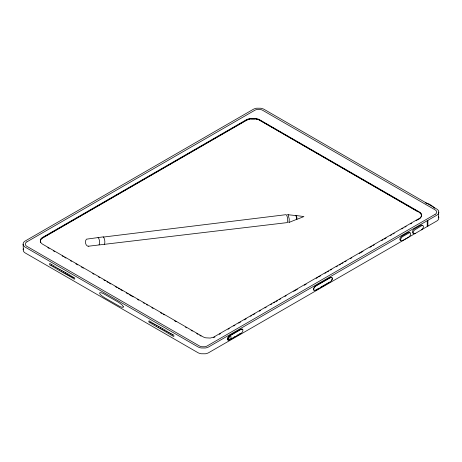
<?xml version="1.0" encoding="UTF-8"?>
<svg xmlns="http://www.w3.org/2000/svg" width="462" height="462" viewBox="0 0 462 462"><rect width="100%" height="100%" fill="white"/><g stroke="black" fill="none" stroke-linecap="round" stroke-linejoin="round"><path stroke-width="0.69" d="M296.107 216.245L296.234 215.535L303.915 216.568L296.847 219.358L296.327 218.151M23.1 244.103L23.343 242.943A7.536 4.349 0 0 1 25.306 240.945L253.245 109.35A7.536 4.349 0 0 1 256.705 108.212L260.73 108.241A8.016 4.632 0 0 1 264.241 109.425L436.555 208.911A8.016 4.632 0 0 1 438.611 210.938L438.657 219.057A7.536 4.349 0 0 1 436.694 221.055L208.755 352.65A7.536 4.349 0 0 1 205.295 353.788L201.27 353.759A8.016 4.632 0 0 1 197.759 352.575L25.445 253.089A8.016 4.632 0 0 1 23.389 251.062L23.1 244.103L23.389 245.27A8.016 4.632 0 0 0 25.445 247.291L197.759 346.777A8.016 4.632 0 0 0 201.27 347.967L205.295 347.996A7.536 4.349 0 0 0 208.755 346.858L436.688 215.257A7.536 4.349 0 0 0 438.657 213.259L438.9 212.104M23.1 249.896L23.343 248.741M40.269 241.256L40.535 239.98A8.293 4.787 0 0 1 42.7 237.78L246.142 120.328A9.604 5.544 0 0 1 250.121 118.948L255.948 118.953A10.21 5.896 0 0 1 259.118 119.901L419.196 212.318A8.403 4.851 0 0 1 421.153 214.085L421.639 215.604M295.847 215.933C296.523 215.217 296.962 218.549 296.575 219.392L289.102 222.378L288.698 222.072M296.419 218.203L296.419 217.533M421.615 215.714L420.333 217.81L213.629 337.144L210.256 338.063L205.786 337.826A8.293 4.787 0 0 1 202.928 336.746L42.851 244.329A8.818 5.094 0 0 1 40.587 242.1L40.356 241.464M40.327 240.766L40.535 240.136A8.293 4.787 0 0 1 41.361 238.952M332.195 279.008L331.52 280.353M98.042 237.711C99.428 237.93 100.375 244.519 98.995 244.652M103.269 237.081L286.209 214.651C287.699 216.661 287.988 220.074 287.474 222.574L88.64 246.194M287.693 214.703L296.05 215.581M289.102 222.378L289.247 219.017L288.022 214.478M296.847 219.358L296.847 217.232L296.234 215.535M57.496 268.399L57.975 268.226A1.53 0.884 60 0 1 58.657 268.613L59.142 269.34A0.843 0.485 60 0 1 59.148 269.981L58.668 270.16A1.53 0.884 60 0 1 57.987 269.768L57.502 269.04A0.843 0.485 60 0 1 57.496 268.399M420.333 218.243L421.615 216.147L421.153 213.652A8.403 4.851 0 0 0 419.196 211.885L259.118 119.467A10.21 5.896 0 0 0 255.948 118.52L250.121 118.515A9.604 5.544 0 0 0 246.142 119.889L42.7 237.347A8.293 4.787 0 0 0 40.535 239.547L40.587 242.533M421.39 229.885L422.447 229.002L423.435 227.206L423.435 226.155L422.886 225.56L421.39 225.831L414.2 230.255L413.213 232.051L413.213 233.102L413.761 233.697L415.251 233.431M26.888 241.857L254.828 110.262A5.394 3.113 0 0 1 257.305 109.448L260.187 109.465A5.74 3.315 0 0 1 262.693 110.32L435.013 209.806A5.74 3.315 0 0 1 436.486 211.255L436.521 212.918A5.394 3.113 0 0 1 435.112 214.345M41.973 238.415A8.293 4.787 0 0 1 42.7 237.936L246.142 120.484A9.604 5.544 0 0 1 250.121 119.104M213.629 337.583L214.934 336.983M219.306 334.303L220.559 333.581M228.055 329.25L229.308 328.528M233.68 326.005L234.927 325.283M238.681 323.117L240.552 322.037M244.306 319.871L246.177 318.786M250.554 316.262L251.802 315.54M253.055 314.818L254.926 313.738M259.303 311.209L260.551 310.487M264.928 307.963L266.176 307.242M270.553 304.718L271.8 303.996M273.677 302.91L274.925 302.188M276.178 301.472L277.425 300.75M279.302 299.665L280.55 298.943M284.927 296.419L286.174 295.697M293.676 291.366L297.424 289.2M304.296 285.233L306.173 284.153M316.17 278.378L317.423 277.656M318.67 276.934L320.547 275.854M324.919 273.325L326.172 272.603M327.419 271.881L328.673 271.159M330.544 270.079L331.797 269.358M336.169 266.834L337.422 266.112M339.293 265.026L340.546 264.304M341.793 263.583L343.041 262.866M344.918 261.781L346.171 261.059M350.543 258.535L351.79 257.813M359.292 253.482L363.04 251.316M369.918 247.349L371.789 246.269M373.042 245.547L374.289 244.825M381.791 240.494L383.038 239.772M384.292 239.05L386.163 237.97M390.54 235.441L391.788 234.719M393.041 233.997L394.288 233.275M401.79 228.95L403.037 228.228M404.914 227.142L406.162 226.42M410.539 223.897L411.786 223.175M416.164 220.651L417.411 219.929M419.756 218.572L418.035 219.721M435.112 214.345L207.172 345.946A5.394 3.113 0 0 1 204.695 346.76L201.813 346.737A5.74 3.315 0 0 1 199.307 345.888L26.987 246.402A5.74 3.315 0 0 1 25.514 244.952L25.479 243.289A5.394 3.113 0 0 1 26.888 241.857M231.323 338.646L232.553 337.941M233.784 337.231L235.014 336.521M236.856 335.452L238.086 334.748M239.316 334.038L240.54 333.327M319.144 288.126L315.373 290.228M320.385 287.41L329.677 282.045M229.481 339.714L227.985 339.98M413.813 233.166L412.866 233.183L412.254 232.103L412.872 230.313L413.819 229.244L421.049 225.069L421.997 225.046L422.545 225.641M425.381 202.853C428.8 203.338 432.317 205.734 434.736 208.247M251.264 118.942L254.793 118.948M331.768 277.477L329.926 277.916L316.297 285.782C314.934 286.665 312.993 288.583 314.039 290.286M104.424 244.294C105.342 242.388 104.707 238.646 103.401 236.85L86.481 239.166C84.742 240.945 85.274 244.802 87.416 246.055L88.814 246.211M242.388 329.204L240.893 329.475L229.291 336.244L227.795 338.536L228.003 339.957M400.802 240.471L399.821 239.807L399.821 238.756L401.316 236.463L407.998 232.536L409.055 232.201L409.829 232.496M417.954 211.758L259.118 119.901M47.829 247.638L49.076 248.36M53.436 250.878L54.683 251.594M62.156 255.913L63.404 256.629M64.651 257.351L65.893 258.067M70.253 260.585L71.5 261.307M75.86 263.819L77.731 264.899M81.468 267.059L83.333 268.139M92.677 273.533L93.925 274.249M98.285 276.767L99.526 277.489M103.886 280.007L105.134 280.723M107.005 281.803L108.247 282.525M109.494 283.241L110.741 283.963M115.102 286.475L116.967 287.555M118.214 288.276L119.462 288.993M120.709 289.714L122.574 290.794M126.311 292.948L128.182 294.028M129.429 294.75L133.166 296.904M137.526 299.422L138.767 300.144M143.128 302.662L144.375 303.378M146.246 304.458L147.488 305.18M151.848 307.692L153.095 308.414M160.568 312.728L161.815 313.45M163.063 314.166L164.31 314.888M174.272 320.64L176.143 321.719M185.487 327.113L186.729 327.835M191.089 330.347L192.336 331.069M196.697 333.587L197.944 334.303M199.809 335.383L201.057 336.105M331.935 277.541L332.288 278.407M242.377 329.227L242.585 329.597M438.611 216.73L438.9 217.897M296.54 216.84L296.627 217.163M296.575 217.267L296.685 218.255L296.373 217.134M427.876 220.351L427.876 226.143M427.24 220.715L427.24 226.507M419.998 213.005A8.403 4.851 0 0 1 421.153 214.241M255.948 119.109A10.21 5.896 0 0 1 257.068 119.352M228.551 338.363L228.759 339.177C230.047 339.674 231.658 337.676 230.908 336.521L229.73 336.665L228.551 338.363M227.443 338.334L227.65 339.749L228.777 340.251L229.833 339.917L241.441 333.142L242.729 331.456L242.937 329.799L242.036 329.002L240.54 329.273L229.487 335.655L227.991 337.11L227.443 338.334M400.635 239.229L400.843 240.644L402.125 240.852L408.812 237.064L410.643 234.991L410.643 232.963L409.361 232.761L402.679 236.55L401.622 237.433L400.635 239.229M332.53 278.546L331.768 280.498L329.926 282.184L316.291 290.055L314.992 290.523L313.79 290.148C312.745 288.438 314.686 286.521 316.054 285.643L330.353 277.46L331.52 277.333L332.53 278.546M123.406 306.866L123.239 307.224L121.98 307.288L119.802 306.485L104.418 297.667L100.982 295.166L99.728 293.647L99.734 292.741L100.993 292.677L103.17 293.48L118.538 302.292L121.98 304.799L123.406 306.866M49.832 263.785L49.717 263.906A0.843 0.485 60 0 0 49.717 264.547L50.202 265.275A1.53 0.884 60 0 0 50.884 265.662L51.363 265.488A0.843 0.485 60 0 0 51.357 264.847L50.878 264.12A1.53 0.884 60 0 0 50.196 263.733L49.832 263.785M51.773 264.911L51.663 265.032A0.843 0.485 60 0 0 51.663 265.667L52.148 266.395A1.53 0.884 60 0 0 52.83 266.788L53.309 266.609A0.843 0.485 60 0 0 53.303 265.973L52.824 265.246A1.53 0.884 60 0 0 52.142 264.853L51.773 264.911M53.719 266.031L53.604 266.152A0.843 0.485 60 0 0 53.609 266.793L54.094 267.521A1.53 0.884 60 0 0 54.776 267.908L55.255 267.735A0.843 0.485 60 0 0 55.249 267.094L54.764 266.366A1.53 0.884 60 0 0 54.083 265.979L53.719 266.031M55.665 267.157L55.55 267.279A0.843 0.485 60 0 0 55.556 267.914L56.041 268.641A1.53 0.884 60 0 0 56.722 269.034L57.201 268.855A0.843 0.485 60 0 0 57.196 268.22L56.711 267.492A1.53 0.884 60 0 0 56.029 267.1L55.665 267.157M59.558 269.404L59.442 269.525A0.843 0.485 60 0 0 59.448 270.16L59.933 270.888A1.53 0.884 60 0 0 60.614 271.281L61.094 271.107A0.843 0.485 60 0 0 61.088 270.466L60.603 269.739A1.53 0.884 60 0 0 59.921 269.346L59.558 269.404M61.504 270.524L61.388 270.645A0.843 0.485 60 0 0 61.394 271.286L61.873 272.014A1.53 0.884 60 0 0 62.555 272.407L63.034 272.228A0.843 0.485 60 0 0 63.034 271.587L62.549 270.859A1.53 0.884 60 0 0 61.868 270.472L61.504 270.524M63.45 271.65L63.334 271.772A0.843 0.485 60 0 0 63.34 272.407L63.82 273.134A1.53 0.884 60 0 0 64.501 273.527L64.98 273.354A0.843 0.485 60 0 0 64.98 272.713L64.495 271.985A1.53 0.884 60 0 0 63.814 271.592L63.45 271.65M65.396 272.771L65.281 272.892A0.843 0.485 60 0 0 65.281 273.533L65.766 274.261A1.53 0.884 60 0 0 66.447 274.653L66.926 274.474A0.843 0.485 60 0 0 66.926 273.833L66.441 273.106A1.53 0.884 60 0 0 65.76 272.719L65.396 272.771M67.342 273.897L67.227 274.018A0.843 0.485 60 0 0 67.227 274.653L67.712 275.381A1.53 0.884 60 0 0 68.393 275.774L68.873 275.6A0.843 0.485 60 0 0 68.873 274.959L68.388 274.232A1.53 0.884 60 0 0 67.706 273.839L67.342 273.897M69.288 275.017L69.173 275.138A0.843 0.485 60 0 0 69.173 275.779L69.658 276.507A1.53 0.884 60 0 0 70.34 276.9L70.819 276.721A0.843 0.485 60 0 0 70.813 276.08L70.334 275.352A1.53 0.884 60 0 0 69.652 274.965L69.288 275.017M71.235 276.143L71.119 276.264A0.843 0.485 60 0 0 71.119 276.9L71.604 277.633A1.53 0.884 60 0 0 72.286 278.02L72.765 277.847A0.843 0.485 60 0 0 72.759 277.206L72.28 276.478A1.53 0.884 60 0 0 71.598 276.085L71.235 276.143M73.175 277.264L73.06 277.385A0.843 0.485 60 0 0 73.065 278.026L73.55 278.753A1.53 0.884 60 0 0 74.232 279.146L74.711 278.967A0.843 0.485 60 0 0 74.705 278.326L74.22 277.598A1.53 0.884 60 0 0 73.539 277.212L73.175 277.264M149.03 321.055L148.914 321.177A0.843 0.485 60 0 0 148.914 321.818L149.399 322.545A1.53 0.884 60 0 0 150.081 322.938L150.56 322.759A0.843 0.485 60 0 0 150.554 322.118L150.075 321.39A1.53 0.884 60 0 0 149.393 321.003L149.03 321.055M150.97 322.181L150.86 322.303A0.843 0.485 60 0 0 150.86 322.938L151.345 323.666A1.53 0.884 60 0 0 152.027 324.058L152.506 323.885A0.843 0.485 60 0 0 152.5 323.244L152.021 322.516A1.53 0.884 60 0 0 151.34 322.124L150.97 322.181M152.916 323.302L152.801 323.423A0.843 0.485 60 0 0 152.807 324.064L153.292 324.792A1.53 0.884 60 0 0 153.973 325.184L154.452 325.005A0.843 0.485 60 0 0 154.447 324.364L153.962 323.637A1.53 0.884 60 0 0 153.28 323.25L152.916 323.302M154.862 324.428L154.747 324.549A0.843 0.485 60 0 0 154.753 325.184L155.238 325.912A1.53 0.884 60 0 0 155.919 326.305L156.399 326.132A0.843 0.485 60 0 0 156.393 325.491L155.908 324.763A1.53 0.884 60 0 0 155.226 324.37L154.862 324.428M156.809 325.548L156.693 325.67A0.843 0.485 60 0 0 156.699 326.311L157.184 327.038A1.53 0.884 60 0 0 157.865 327.431L158.345 327.252A0.843 0.485 60 0 0 158.339 326.611L157.854 325.883A1.53 0.884 60 0 0 157.172 325.496L156.809 325.548M158.755 326.674L158.639 326.796A0.843 0.485 60 0 0 158.645 327.431L159.13 328.164A1.53 0.884 60 0 0 159.812 328.551L160.291 328.378A0.843 0.485 60 0 0 160.285 327.737L159.8 327.009A1.53 0.884 60 0 0 159.119 326.617L158.755 326.674M160.701 327.795L160.585 327.916A0.843 0.485 60 0 0 160.591 328.557L161.076 329.285A1.53 0.884 60 0 0 161.752 329.677L162.231 329.498A0.843 0.485 60 0 0 162.231 328.857L161.746 328.13A1.53 0.884 60 0 0 161.065 327.743L160.701 327.795M162.647 328.921L162.532 329.042A0.843 0.485 60 0 0 162.537 329.677L163.017 330.411A1.53 0.884 60 0 0 163.698 330.798L164.177 330.625A0.843 0.485 60 0 0 164.177 329.983L163.692 329.256A1.53 0.884 60 0 0 163.011 328.863L162.647 328.921M164.593 330.041L164.478 330.163A0.843 0.485 60 0 0 164.478 330.804L164.963 331.531A1.53 0.884 60 0 0 165.644 331.924L166.124 331.745A0.843 0.485 60 0 0 166.124 331.104L165.639 330.376A1.53 0.884 60 0 0 164.957 329.989L164.593 330.041M166.539 331.167L166.424 331.289A0.843 0.485 60 0 0 166.424 331.93L166.909 332.657A1.53 0.884 60 0 0 167.59 333.044L168.07 332.871A0.843 0.485 60 0 0 168.07 332.23L167.585 331.502A1.53 0.884 60 0 0 166.903 331.11L166.539 331.167M168.486 332.288L168.37 332.409A0.843 0.485 60 0 0 168.37 333.05L168.855 333.778A1.53 0.884 60 0 0 169.537 334.17L170.016 333.991A0.843 0.485 60 0 0 170.01 333.35L169.531 332.623A1.53 0.884 60 0 0 168.849 332.236L168.486 332.288M170.432 333.414L170.316 333.535A0.843 0.485 60 0 0 170.316 334.176L170.801 334.904A1.53 0.884 60 0 0 171.483 335.291L171.962 335.117A0.843 0.485 60 0 0 171.956 334.476L171.477 333.749A1.53 0.884 60 0 0 170.796 333.356L170.432 333.414M172.372 334.534L172.257 334.655A0.843 0.485 60 0 0 172.262 335.297L172.748 336.024A1.53 0.884 60 0 0 173.429 336.417L173.908 336.238A0.843 0.485 60 0 0 173.903 335.597L173.417 334.869A1.53 0.884 60 0 0 172.736 334.482L172.372 334.534"/></g></svg>
